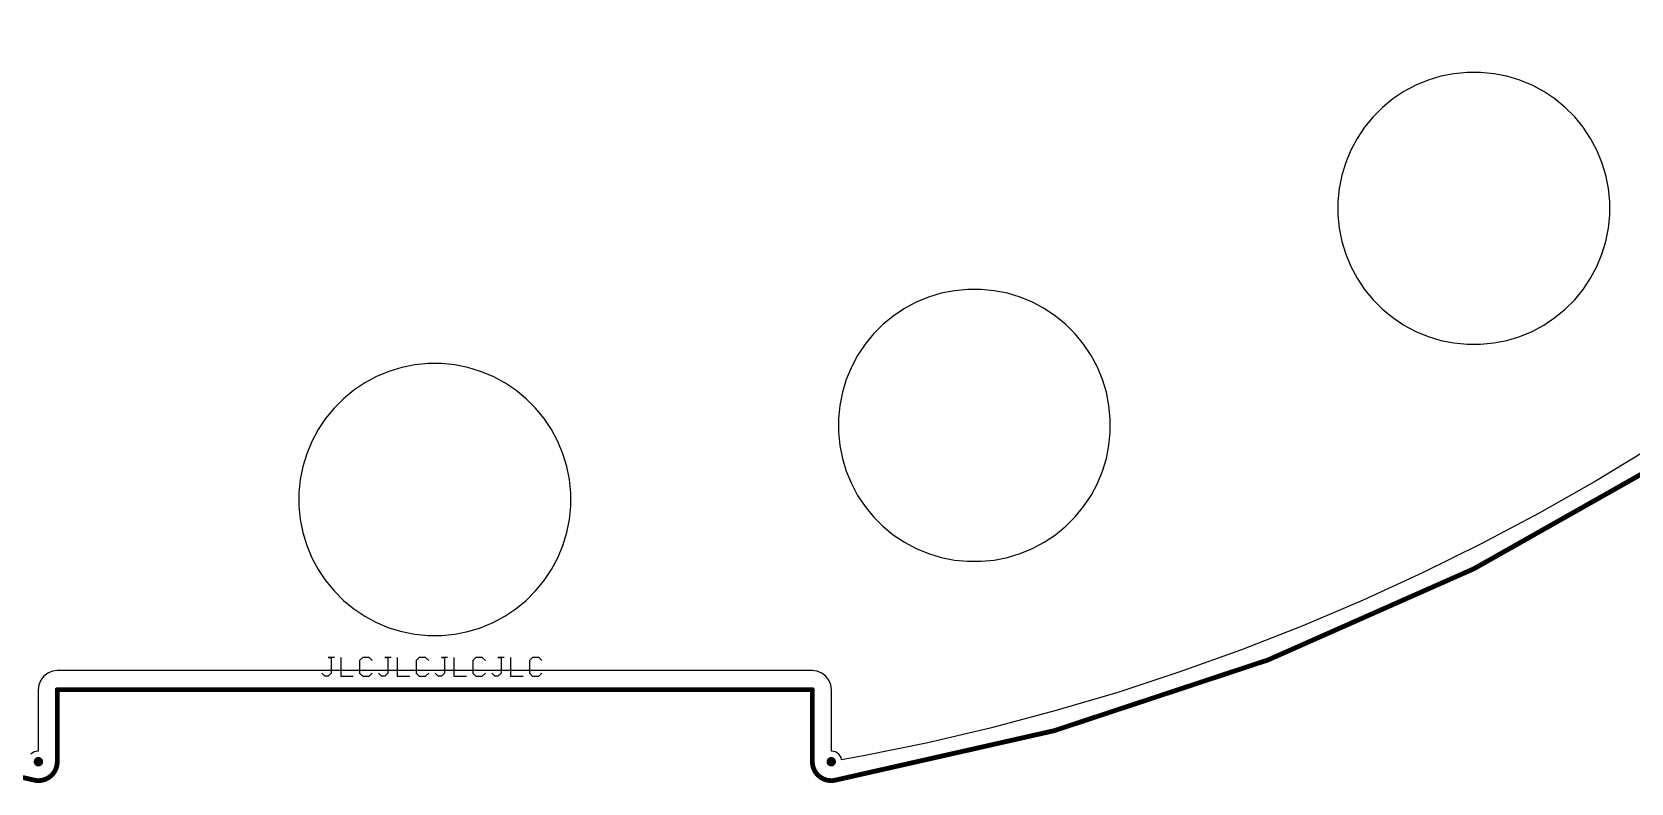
# Model space of a CAD drawing. Header units: millimetres. Extents: x -123 to 123, y -121 to 123.
# Drawn here: x -21.3 to 63.4, y -120.9 to -81.2 of the extents above; entities that cross this region are included whole.
import ezdxf

# ---------------------------------------------------------------- set-up
doc = ezdxf.new("R2010")
doc.units = ezdxf.units.MM
for name, color, linetype in [('BottomLayer', 5, 'Continuous'), ('BottomSolder', 6, 'Continuous'), ('Mechanical1', 6, 'Continuous'), ('MultiLayer', 9, 'Continuous'), ('PadHoleLayer', 156, 'Continuous'), ('TopLayer', 1, 'Continuous'), ('TopOverlay', 2, 'Continuous'), ('TopSolder', 216, 'Continuous')]:
    doc.layers.add(name, color=color, linetype=linetype)

msp = doc.modelspace()

# ---------------------------------------------------------------- linework, layer by layer
at = {"layer": 'BottomLayer'}
for p, q in [((52.61, -83.72), (51.957, -83.991)), ((53.287, -83.515), (52.61, -83.72)), ((53.981, -83.377), (53.287, -83.515)), ((54.685, -83.307), (53.981, -83.377)), ((55.392, -83.307), (54.685, -83.307)), ((56.096, -83.377), (55.392, -83.307)), ((56.79, -83.515), (56.096, -83.377)), ((57.467, -83.72), (56.79, -83.515)), ((58.121, -83.991), (57.467, -83.72)), ((51.333, -84.324), (50.745, -84.717)), ((51.957, -83.991), (51.333, -84.324)), ((58.744, -84.324), (58.121, -83.991)), ((59.333, -84.717), (58.744, -84.324)), ((50.198, -85.166), (49.698, -85.666)), ((50.745, -84.717), (50.198, -85.166)), ((59.879, -85.166), (59.333, -84.717)), ((60.38, -85.666), (59.879, -85.166)), ((49.249, -86.213), (48.856, -86.801)), ((49.698, -85.666), (49.249, -86.213)), ((60.828, -86.213), (60.38, -85.666)), ((61.221, -86.801), (60.828, -86.213)), ((48.856, -86.801), (48.522, -87.425)), ((61.555, -87.425), (61.221, -86.801)), ((48.252, -88.079), (48.046, -88.756)), ((48.522, -87.425), (48.252, -88.079)), ((61.826, -88.079), (61.555, -87.425)), ((62.031, -88.756), (61.826, -88.079)), ((48.046, -88.756), (47.908, -89.449)), ((62.169, -89.449), (62.031, -88.756)), ((47.908, -89.449), (47.839, -90.153)), ((62.238, -90.153), (62.169, -89.449)), ((47.839, -90.153), (47.839, -90.507)), ((47.839, -90.507), (47.839, -90.861)), ((62.238, -90.507), (62.238, -90.153)), ((62.238, -90.861), (62.238, -90.507)), ((47.839, -90.861), (47.908, -91.565)), ((62.169, -91.565), (62.238, -90.861)), ((47.908, -91.565), (48.046, -92.259)), ((48.046, -92.259), (48.252, -92.936)), ((61.826, -92.936), (62.031, -92.259)), ((62.031, -92.259), (62.169, -91.565)), ((48.252, -92.936), (48.522, -93.589)), ((61.555, -93.589), (61.826, -92.936)), ((48.522, -93.589), (48.856, -94.213)), ((61.221, -94.213), (61.555, -93.589)), ((28.225, -94.8), (27.521, -94.87)), ((28.933, -94.8), (28.225, -94.8)), ((29.637, -94.87), (28.933, -94.8)), ((48.856, -94.213), (49.249, -94.801)), ((49.249, -94.801), (49.698, -95.348)), ((60.38, -95.348), (60.828, -94.801)), ((60.828, -94.801), (61.221, -94.213)), ((25.497, -95.484), (24.873, -95.817)), ((26.151, -95.213), (25.497, -95.484)), ((26.828, -95.008), (26.151, -95.213)), ((27.521, -94.87), (26.828, -95.008)), ((30.331, -95.008), (29.637, -94.87)), ((31.008, -95.213), (30.331, -95.008)), ((31.661, -95.484), (31.008, -95.213)), ((32.285, -95.817), (31.661, -95.484)), ((49.698, -95.348), (50.198, -95.848)), ((59.879, -95.848), (60.38, -95.348)), ((24.285, -96.21), (23.738, -96.659)), ((24.873, -95.817), (24.285, -96.21)), ((32.873, -96.21), (32.285, -95.817)), ((33.42, -96.659), (32.873, -96.21)), ((50.198, -95.848), (50.745, -96.297)), ((50.745, -96.297), (51.333, -96.69)), ((58.744, -96.69), (59.333, -96.297)), ((59.333, -96.297), (59.879, -95.848)), ((23.238, -97.159), (22.789, -97.706)), ((23.738, -96.659), (23.238, -97.159)), ((33.92, -97.159), (33.42, -96.659)), ((34.369, -97.706), (33.92, -97.159)), ((51.333, -96.69), (51.957, -97.023)), ((51.957, -97.023), (52.61, -97.294)), ((52.61, -97.294), (53.287, -97.5)), ((56.79, -97.5), (57.467, -97.294)), ((57.467, -97.294), (58.121, -97.023)), ((58.121, -97.023), (58.744, -96.69)), ((22.789, -97.706), (22.396, -98.294)), ((34.762, -98.294), (34.369, -97.706)), ((53.287, -97.5), (53.981, -97.638)), ((53.981, -97.638), (54.685, -97.707)), ((54.685, -97.707), (55.392, -97.707)), ((55.392, -97.707), (56.096, -97.638)), ((56.096, -97.638), (56.79, -97.5)), ((-1.752, -98.936), (-2.428, -99.141)), ((-1.058, -98.798), (-1.752, -98.936)), ((-0.354, -98.729), (-1.058, -98.798)), ((0.354, -98.729), (-0.354, -98.729)), ((1.058, -98.798), (0.354, -98.729)), ((1.752, -98.936), (1.058, -98.798)), ((2.428, -99.141), (1.752, -98.936)), ((22.063, -98.918), (21.792, -99.572)), ((22.396, -98.294), (22.063, -98.918)), ((35.095, -98.918), (34.762, -98.294)), ((35.366, -99.572), (35.095, -98.918)), ((-3.706, -99.745), (-4.294, -100.138)), ((-3.082, -99.412), (-3.706, -99.745)), ((-2.428, -99.141), (-3.082, -99.412)), ((3.082, -99.412), (2.428, -99.141)), ((3.706, -99.745), (3.082, -99.412)), ((4.294, -100.138), (3.706, -99.745)), ((21.792, -99.572), (21.587, -100.249)), ((35.571, -100.249), (35.366, -99.572)), ((-4.841, -100.587), (-5.341, -101.087)), ((-4.294, -100.138), (-4.841, -100.587)), ((4.841, -100.587), (4.294, -100.138)), ((5.341, -101.087), (4.841, -100.587)), ((21.587, -100.249), (21.449, -100.942)), ((35.709, -100.942), (35.571, -100.249)), ((-5.79, -101.634), (-6.183, -102.222)), ((-5.341, -101.087), (-5.79, -101.634)), ((5.79, -101.634), (5.341, -101.087)), ((6.183, -102.222), (5.79, -101.634)), ((21.449, -100.942), (21.379, -101.646)), ((35.779, -101.646), (35.709, -100.942)), ((-6.183, -102.222), (-6.516, -102.846)), ((6.516, -102.846), (6.183, -102.222)), ((21.379, -101.646), (21.379, -102)), ((21.379, -102), (21.379, -102.354)), ((21.379, -102.354), (21.449, -103.058)), ((35.709, -103.058), (35.779, -102.354)), ((35.779, -102), (35.779, -101.646)), ((35.779, -102.354), (35.779, -102)), ((-6.516, -102.846), (-6.787, -103.5)), ((6.787, -103.5), (6.516, -102.846)), ((21.449, -103.058), (21.587, -103.752)), ((35.571, -103.752), (35.709, -103.058)), ((64.49, -103.14), (61.521, -104.938)), ((-6.992, -104.177), (-7.13, -104.871)), ((-6.787, -103.5), (-6.992, -104.177)), ((6.992, -104.177), (6.787, -103.5)), ((7.13, -104.871), (6.992, -104.177)), ((21.587, -103.752), (21.792, -104.429)), ((35.366, -104.429), (35.571, -103.752)), ((-7.13, -104.871), (-7.2, -105.575)), ((7.2, -105.575), (7.13, -104.871)), ((21.792, -104.429), (22.063, -105.082)), ((35.095, -105.082), (35.366, -104.429)), ((61.521, -104.938), (58.501, -106.651)), ((-7.2, -105.575), (-7.2, -105.928)), ((7.2, -105.928), (7.2, -105.575)), ((22.063, -105.082), (22.396, -105.706)), ((22.396, -105.706), (22.789, -106.294)), ((34.369, -106.294), (34.762, -105.706)), ((34.762, -105.706), (35.095, -105.082)), ((-7.2, -105.928), (-7.2, -106.282)), ((-7.2, -106.282), (-7.13, -106.986)), ((7.13, -106.986), (7.2, -106.282)), ((7.2, -106.282), (7.2, -105.928)), ((22.789, -106.294), (23.238, -106.841)), ((33.92, -106.841), (34.369, -106.294)), ((58.501, -106.651), (55.434, -108.277)), ((-7.13, -106.986), (-6.992, -107.68)), ((6.992, -107.68), (7.13, -106.986)), ((23.238, -106.841), (23.738, -107.341)), ((23.738, -107.341), (24.285, -107.79)), ((32.873, -107.79), (33.42, -107.341)), ((33.42, -107.341), (33.92, -106.841)), ((-6.992, -107.68), (-6.787, -108.357)), ((-6.787, -108.357), (-6.516, -109.01)), ((6.516, -109.01), (6.787, -108.357)), ((6.787, -108.357), (6.992, -107.68)), ((24.285, -107.79), (24.873, -108.183)), ((24.873, -108.183), (25.497, -108.516)), ((31.661, -108.516), (32.285, -108.183)), ((32.285, -108.183), (32.873, -107.79)), ((55.434, -108.277), (52.322, -109.815)), ((-6.516, -109.01), (-6.183, -109.634)), ((6.183, -109.634), (6.516, -109.01)), ((25.497, -108.516), (26.151, -108.787)), ((26.151, -108.787), (26.828, -108.993)), ((26.828, -108.993), (27.521, -109.131)), ((27.521, -109.131), (28.225, -109.2)), ((28.225, -109.2), (28.933, -109.2)), ((28.933, -109.2), (29.637, -109.131)), ((29.637, -109.131), (30.331, -108.993)), ((30.331, -108.993), (31.008, -108.787)), ((31.008, -108.787), (31.661, -108.516)), ((-6.183, -109.634), (-5.79, -110.222)), ((5.79, -110.222), (6.183, -109.634)), ((52.322, -109.815), (49.167, -111.263)), ((-5.79, -110.222), (-5.341, -110.769)), ((-5.341, -110.769), (-4.841, -111.269)), ((4.841, -111.269), (5.341, -110.769)), ((5.341, -110.769), (5.79, -110.222)), ((-4.841, -111.269), (-4.294, -111.718)), ((-4.294, -111.718), (-3.706, -112.111)), ((3.706, -112.111), (4.294, -111.718)), ((4.294, -111.718), (4.841, -111.269)), ((49.167, -111.263), (45.972, -112.621)), ((-3.706, -112.111), (-3.082, -112.445)), ((-3.082, -112.445), (-2.428, -112.715)), ((2.428, -112.715), (3.082, -112.445)), ((3.082, -112.445), (3.706, -112.111)), ((45.972, -112.621), (42.739, -113.886)), ((-2.428, -112.715), (-1.752, -112.921)), ((-1.752, -112.921), (-1.058, -113.059)), ((-1.058, -113.059), (-0.354, -113.128)), ((-0.354, -113.128), (0.354, -113.128)), ((0.354, -113.128), (1.058, -113.059)), ((1.058, -113.059), (1.752, -112.921)), ((1.752, -112.921), (2.428, -112.715)), ((42.739, -113.886), (39.472, -115.06)), ((-20.504, -115.123), (-20.713, -115.283)), ((-20.261, -115.022), (-20.504, -115.123)), ((-20, -114.988), (-20.261, -115.022)), ((20, -114.988), (-20, -114.988)), ((20.261, -115.022), (20, -114.988)), ((20.504, -115.123), (20.261, -115.022)), ((20.713, -115.283), (20.504, -115.123)), ((39.472, -115.06), (36.173, -116.139)), ((-20.974, -115.735), (-21.009, -115.997)), ((-21.009, -115.997), (-21.009, -119.248)), ((-20.873, -115.492), (-20.974, -115.735)), ((-20.713, -115.283), (-20.873, -115.492)), ((20.873, -115.492), (20.713, -115.283)), ((20.974, -115.735), (20.873, -115.492)), ((21.009, -115.997), (20.974, -115.735)), ((21.009, -119.248), (21.009, -115.997)), ((36.173, -116.139), (32.844, -117.124)), ((32.844, -117.124), (29.489, -118.014)), ((29.489, -118.014), (26.109, -118.807)), ((-21.216, -119.289), (-21.4, -119.412)), ((-21.009, -119.248), (-21.216, -119.289)), ((21.216, -119.289), (21.009, -119.248)), ((21.4, -119.412), (21.216, -119.289)), ((21.523, -119.595), (21.4, -119.412)), ((26.109, -118.807), (22.708, -119.504)), ((21.545, -119.708), (21.523, -119.595)), ((22.708, -119.504), (21.545, -119.708))]:
    msp.add_line(p, q, dxfattribs=at)
at = {"layer": 'BottomSolder', "const_width": 0.05}
for points in [[(-21.025, -119.812, 1), (-20.975, -119.812, 1)], [(20.975, -119.812, 1), (21.025, -119.812, 1)]]:
    msp.add_lwpolyline(points, format="xyb", close=True, dxfattribs=at)
at = {"layer": 'Mechanical1', "const_width": 0.254}
for points in [[(-21.173, -120.797, -11.497626), (21.173, -120.797)], [(-20, -119.812, -0.465997), (-21.173, -120.797)], [(21.173, -120.797, -0.465997), (20, -119.812)]]:
    msp.add_lwpolyline(points, format="xyb", dxfattribs=at)
for points in [[(-20, -119.812), (-20, -115.996)], [(-20, -115.996), (20, -115.996)], [(20, -119.812), (20, -115.996)]]:
    msp.add_lwpolyline(points, dxfattribs=at)
at = {"layer": 'Mechanical1', "const_width": 0.127}
for points in [[(-20.064, -115.996, 1), (-19.937, -115.996, 1)], [(-20.064, -115.996, 1), (-19.937, -115.996, 1)], [(19.937, -115.996, 1), (20.064, -115.996, 1)], [(19.937, -115.996, 1), (20.064, -115.996, 1)], [(-20.064, -119.812, 1), (-19.937, -119.812, 1)], [(-20.064, -119.812, 1), (-19.937, -119.812, 1)], [(19.937, -119.812, 1), (20.064, -119.812, 1)], [(19.937, -119.812, 1), (20.064, -119.812, 1)], [(-21.236, -120.797, 1), (-21.109, -120.797, 1)], [(-21.236, -120.797, 1), (-21.109, -120.797, 1)], [(21.109, -120.797, 1), (21.236, -120.797, 1)], [(21.109, -120.797, 1), (21.236, -120.797, 1)]]:
    msp.add_lwpolyline(points, format="xyb", close=True, dxfattribs=at)
at = {"layer": 'MultiLayer'}
for p, q in [((52.61, -83.72), (51.957, -83.991)), ((53.287, -83.515), (52.61, -83.72)), ((53.981, -83.377), (53.287, -83.515)), ((54.685, -83.307), (53.981, -83.377)), ((55.039, -83.307), (54.685, -83.307)), ((55.392, -83.307), (55.039, -83.307)), ((56.096, -83.377), (55.392, -83.307)), ((56.79, -83.515), (56.096, -83.377)), ((57.467, -83.72), (56.79, -83.515)), ((58.121, -83.991), (57.467, -83.72)), ((51.333, -84.324), (50.745, -84.717)), ((51.957, -83.991), (51.333, -84.324)), ((58.744, -84.324), (58.121, -83.991)), ((59.333, -84.717), (58.744, -84.324)), ((50.198, -85.166), (49.698, -85.666)), ((50.745, -84.717), (50.198, -85.166)), ((59.879, -85.166), (59.333, -84.717)), ((60.38, -85.666), (59.879, -85.166)), ((49.249, -86.213), (48.856, -86.801)), ((49.698, -85.666), (49.249, -86.213)), ((60.828, -86.213), (60.38, -85.666)), ((61.221, -86.801), (60.828, -86.213)), ((48.856, -86.801), (48.522, -87.425)), ((61.555, -87.425), (61.221, -86.801)), ((48.252, -88.079), (48.046, -88.756)), ((48.522, -87.425), (48.252, -88.079)), ((61.826, -88.079), (61.555, -87.425)), ((62.031, -88.756), (61.826, -88.079)), ((48.046, -88.756), (47.908, -89.449)), ((62.169, -89.449), (62.031, -88.756)), ((47.908, -89.449), (47.839, -90.153)), ((62.238, -90.153), (62.169, -89.449)), ((47.839, -90.153), (47.839, -90.507)), ((47.839, -90.507), (47.839, -90.507)), ((47.839, -90.507), (47.839, -90.861)), ((62.238, -90.507), (62.238, -90.153)), ((62.238, -90.861), (62.238, -90.507)), ((47.839, -90.861), (47.908, -91.565)), ((62.169, -91.565), (62.238, -90.861)), ((47.908, -91.565), (48.046, -92.259)), ((48.046, -92.259), (48.252, -92.936)), ((61.826, -92.936), (62.031, -92.259)), ((62.031, -92.259), (62.169, -91.565)), ((48.252, -92.936), (48.522, -93.589)), ((61.555, -93.589), (61.826, -92.936)), ((48.522, -93.589), (48.856, -94.213)), ((61.221, -94.213), (61.555, -93.589)), ((28.225, -94.8), (27.521, -94.87)), ((28.579, -94.8), (28.225, -94.8)), ((28.933, -94.8), (28.579, -94.8)), ((29.637, -94.87), (28.933, -94.8)), ((48.856, -94.213), (49.249, -94.801)), ((49.249, -94.801), (49.698, -95.348)), ((60.38, -95.348), (60.828, -94.801)), ((60.828, -94.801), (61.221, -94.213)), ((25.497, -95.484), (24.873, -95.817)), ((26.151, -95.213), (25.497, -95.484)), ((26.828, -95.008), (26.151, -95.213)), ((27.521, -94.87), (26.828, -95.008)), ((30.331, -95.008), (29.637, -94.87)), ((31.008, -95.213), (30.331, -95.008)), ((31.661, -95.484), (31.008, -95.213)), ((32.285, -95.817), (31.661, -95.484)), ((49.698, -95.348), (50.198, -95.848)), ((59.879, -95.848), (60.38, -95.348)), ((24.285, -96.21), (23.738, -96.659)), ((24.873, -95.817), (24.285, -96.21)), ((32.873, -96.21), (32.285, -95.817)), ((33.42, -96.659), (32.873, -96.21)), ((50.198, -95.848), (50.745, -96.297)), ((50.745, -96.297), (51.333, -96.69)), ((58.744, -96.69), (59.333, -96.297)), ((59.333, -96.297), (59.879, -95.848)), ((23.238, -97.159), (22.789, -97.706)), ((23.738, -96.659), (23.238, -97.159)), ((33.92, -97.159), (33.42, -96.659)), ((34.369, -97.706), (33.92, -97.159)), ((51.333, -96.69), (51.957, -97.023)), ((51.957, -97.023), (52.61, -97.294)), ((52.61, -97.294), (53.287, -97.5)), ((56.79, -97.5), (57.467, -97.294)), ((57.467, -97.294), (58.121, -97.023)), ((58.121, -97.023), (58.744, -96.69)), ((22.789, -97.706), (22.396, -98.294)), ((34.762, -98.294), (34.369, -97.706)), ((53.287, -97.5), (53.981, -97.638)), ((53.981, -97.638), (54.685, -97.707)), ((54.685, -97.707), (55.039, -97.707)), ((55.039, -97.707), (55.392, -97.707)), ((55.392, -97.707), (56.096, -97.638)), ((56.096, -97.638), (56.79, -97.5)), ((-1.752, -98.936), (-2.428, -99.141)), ((-1.058, -98.798), (-1.752, -98.936)), ((-0.354, -98.729), (-1.058, -98.798)), ((0, -98.729), (-0.354, -98.729)), ((0.354, -98.729), (0, -98.729)), ((1.058, -98.798), (0.354, -98.729)), ((1.752, -98.936), (1.058, -98.798)), ((2.428, -99.141), (1.752, -98.936)), ((22.063, -98.918), (21.792, -99.572)), ((22.396, -98.294), (22.063, -98.918)), ((35.095, -98.918), (34.762, -98.294)), ((35.366, -99.572), (35.095, -98.918)), ((-3.706, -99.745), (-4.294, -100.138)), ((-3.082, -99.412), (-3.706, -99.745)), ((-2.428, -99.141), (-3.082, -99.412)), ((3.082, -99.412), (2.428, -99.141)), ((3.706, -99.745), (3.082, -99.412)), ((4.294, -100.138), (3.706, -99.745)), ((21.792, -99.572), (21.587, -100.249)), ((35.571, -100.249), (35.366, -99.572)), ((-4.841, -100.587), (-5.341, -101.087)), ((-4.294, -100.138), (-4.841, -100.587)), ((4.841, -100.587), (4.294, -100.138)), ((5.341, -101.087), (4.841, -100.587)), ((21.587, -100.249), (21.449, -100.942)), ((35.709, -100.942), (35.571, -100.249)), ((-5.79, -101.634), (-6.183, -102.222)), ((-5.341, -101.087), (-5.79, -101.634)), ((5.79, -101.634), (5.341, -101.087)), ((6.183, -102.222), (5.79, -101.634)), ((21.449, -100.942), (21.379, -101.646)), ((35.779, -101.646), (35.709, -100.942)), ((-6.183, -102.222), (-6.516, -102.846)), ((6.516, -102.846), (6.183, -102.222)), ((21.379, -101.646), (21.379, -102)), ((21.379, -102), (21.379, -102)), ((21.379, -102), (21.379, -102.354)), ((21.379, -102.354), (21.449, -103.058)), ((35.709, -103.058), (35.779, -102.354)), ((35.779, -102), (35.779, -101.646)), ((35.779, -102.354), (35.779, -102)), ((-6.516, -102.846), (-6.787, -103.5)), ((6.787, -103.5), (6.516, -102.846)), ((21.449, -103.058), (21.587, -103.752)), ((35.571, -103.752), (35.709, -103.058)), ((-6.992, -104.177), (-7.13, -104.871)), ((-6.787, -103.5), (-6.992, -104.177)), ((6.992, -104.177), (6.787, -103.5)), ((7.13, -104.871), (6.992, -104.177)), ((21.587, -103.752), (21.792, -104.429)), ((35.366, -104.429), (35.571, -103.752)), ((-7.13, -104.871), (-7.2, -105.575)), ((7.2, -105.575), (7.13, -104.871)), ((21.792, -104.429), (22.063, -105.082)), ((35.095, -105.082), (35.366, -104.429)), ((-7.2, -105.575), (-7.2, -105.928)), ((7.2, -105.928), (7.2, -105.575)), ((22.063, -105.082), (22.396, -105.706)), ((22.396, -105.706), (22.789, -106.294)), ((34.369, -106.294), (34.762, -105.706)), ((34.762, -105.706), (35.095, -105.082)), ((-7.2, -105.928), (-7.2, -105.928)), ((-7.2, -105.928), (-7.2, -106.282)), ((-7.2, -106.282), (-7.13, -106.986)), ((7.13, -106.986), (7.2, -106.282)), ((7.2, -106.282), (7.2, -105.928)), ((22.789, -106.294), (23.238, -106.841)), ((33.92, -106.841), (34.369, -106.294)), ((-7.13, -106.986), (-6.992, -107.68)), ((6.992, -107.68), (7.13, -106.986)), ((23.238, -106.841), (23.738, -107.341)), ((23.738, -107.341), (24.285, -107.79)), ((32.873, -107.79), (33.42, -107.341)), ((33.42, -107.341), (33.92, -106.841)), ((-6.992, -107.68), (-6.787, -108.357)), ((-6.787, -108.357), (-6.516, -109.01)), ((6.516, -109.01), (6.787, -108.357)), ((6.787, -108.357), (6.992, -107.68)), ((24.285, -107.79), (24.873, -108.183)), ((24.873, -108.183), (25.497, -108.516)), ((31.661, -108.516), (32.285, -108.183)), ((32.285, -108.183), (32.873, -107.79)), ((-6.516, -109.01), (-6.183, -109.634)), ((6.183, -109.634), (6.516, -109.01)), ((25.497, -108.516), (26.151, -108.787)), ((26.151, -108.787), (26.828, -108.993)), ((26.828, -108.993), (27.521, -109.131)), ((27.521, -109.131), (28.225, -109.2)), ((28.225, -109.2), (28.579, -109.2)), ((28.579, -109.2), (28.933, -109.2)), ((28.933, -109.2), (29.637, -109.131)), ((29.637, -109.131), (30.331, -108.993)), ((30.331, -108.993), (31.008, -108.787)), ((31.008, -108.787), (31.661, -108.516)), ((-6.183, -109.634), (-5.79, -110.222)), ((5.79, -110.222), (6.183, -109.634)), ((-5.79, -110.222), (-5.341, -110.769)), ((-5.341, -110.769), (-4.841, -111.269)), ((4.841, -111.269), (5.341, -110.769)), ((5.341, -110.769), (5.79, -110.222)), ((-4.841, -111.269), (-4.294, -111.718)), ((-4.294, -111.718), (-3.706, -112.111)), ((3.706, -112.111), (4.294, -111.718)), ((4.294, -111.718), (4.841, -111.269)), ((-3.706, -112.111), (-3.082, -112.445)), ((-3.082, -112.445), (-2.428, -112.715)), ((2.428, -112.715), (3.082, -112.445)), ((3.082, -112.445), (3.706, -112.111)), ((-2.428, -112.715), (-1.752, -112.921)), ((-1.752, -112.921), (-1.058, -113.059)), ((-1.058, -113.059), (-0.354, -113.128)), ((-0.354, -113.128), (0, -113.128)), ((0, -113.128), (0.354, -113.128)), ((0.354, -113.128), (1.058, -113.059)), ((1.058, -113.059), (1.752, -112.921)), ((1.752, -112.921), (2.428, -112.715))]:
    msp.add_line(p, q, dxfattribs=at)
at = {"layer": 'PadHoleLayer', "const_width": 0.25}
for points in [[(-21.125, -119.812, 1), (-20.875, -119.812, 1)], [(20.875, -119.812, 1), (21.125, -119.812, 1)]]:
    msp.add_lwpolyline(points, format="xyb", close=True, dxfattribs=at)
at = {"layer": 'TopLayer'}
for p, q in [((52.61, -83.72), (51.957, -83.991)), ((53.287, -83.515), (52.61, -83.72)), ((53.981, -83.377), (53.287, -83.515)), ((54.685, -83.307), (53.981, -83.377)), ((55.392, -83.307), (54.685, -83.307)), ((56.096, -83.377), (55.392, -83.307)), ((56.79, -83.515), (56.096, -83.377)), ((57.467, -83.72), (56.79, -83.515)), ((58.121, -83.991), (57.467, -83.72)), ((51.333, -84.324), (50.745, -84.717)), ((51.957, -83.991), (51.333, -84.324)), ((58.744, -84.324), (58.121, -83.991)), ((59.333, -84.717), (58.744, -84.324)), ((50.198, -85.166), (49.698, -85.666)), ((50.745, -84.717), (50.198, -85.166)), ((59.879, -85.166), (59.333, -84.717)), ((60.38, -85.666), (59.879, -85.166)), ((49.249, -86.213), (48.856, -86.801)), ((49.698, -85.666), (49.249, -86.213)), ((60.828, -86.213), (60.38, -85.666)), ((61.221, -86.801), (60.828, -86.213)), ((48.856, -86.801), (48.522, -87.425)), ((61.555, -87.425), (61.221, -86.801)), ((48.252, -88.079), (48.046, -88.756)), ((48.522, -87.425), (48.252, -88.079)), ((61.826, -88.079), (61.555, -87.425)), ((62.031, -88.756), (61.826, -88.079)), ((48.046, -88.756), (47.908, -89.449)), ((62.169, -89.449), (62.031, -88.756)), ((47.908, -89.449), (47.839, -90.153)), ((62.238, -90.153), (62.169, -89.449)), ((47.839, -90.153), (47.839, -90.507)), ((47.839, -90.507), (47.839, -90.861)), ((62.238, -90.507), (62.238, -90.153)), ((62.238, -90.861), (62.238, -90.507)), ((47.839, -90.861), (47.908, -91.565)), ((62.169, -91.565), (62.238, -90.861)), ((47.908, -91.565), (48.046, -92.259)), ((48.046, -92.259), (48.252, -92.936)), ((61.826, -92.936), (62.031, -92.259)), ((62.031, -92.259), (62.169, -91.565)), ((48.252, -92.936), (48.522, -93.589)), ((61.555, -93.589), (61.826, -92.936)), ((48.522, -93.589), (48.856, -94.213)), ((61.221, -94.213), (61.555, -93.589)), ((28.225, -94.8), (27.521, -94.87)), ((28.933, -94.8), (28.225, -94.8)), ((29.637, -94.87), (28.933, -94.8)), ((48.856, -94.213), (49.249, -94.801)), ((49.249, -94.801), (49.698, -95.348)), ((60.38, -95.348), (60.828, -94.801)), ((60.828, -94.801), (61.221, -94.213)), ((25.497, -95.484), (24.873, -95.817)), ((26.151, -95.213), (25.497, -95.484)), ((26.828, -95.008), (26.151, -95.213)), ((27.521, -94.87), (26.828, -95.008)), ((30.331, -95.008), (29.637, -94.87)), ((31.008, -95.213), (30.331, -95.008)), ((31.661, -95.484), (31.008, -95.213)), ((32.285, -95.817), (31.661, -95.484)), ((49.698, -95.348), (50.198, -95.848)), ((59.879, -95.848), (60.38, -95.348)), ((24.285, -96.21), (23.738, -96.659)), ((24.873, -95.817), (24.285, -96.21)), ((32.873, -96.21), (32.285, -95.817)), ((33.42, -96.659), (32.873, -96.21)), ((50.198, -95.848), (50.745, -96.297)), ((50.745, -96.297), (51.333, -96.69)), ((58.744, -96.69), (59.333, -96.297)), ((59.333, -96.297), (59.879, -95.848)), ((23.238, -97.159), (22.789, -97.706)), ((23.738, -96.659), (23.238, -97.159)), ((33.92, -97.159), (33.42, -96.659)), ((34.369, -97.706), (33.92, -97.159)), ((51.333, -96.69), (51.957, -97.023)), ((51.957, -97.023), (52.61, -97.294)), ((52.61, -97.294), (53.287, -97.5)), ((56.79, -97.5), (57.467, -97.294)), ((57.467, -97.294), (58.121, -97.023)), ((58.121, -97.023), (58.744, -96.69)), ((22.789, -97.706), (22.396, -98.294)), ((34.762, -98.294), (34.369, -97.706)), ((53.287, -97.5), (53.981, -97.638)), ((53.981, -97.638), (54.685, -97.707)), ((54.685, -97.707), (55.392, -97.707)), ((55.392, -97.707), (56.096, -97.638)), ((56.096, -97.638), (56.79, -97.5)), ((-1.752, -98.936), (-2.428, -99.141)), ((-1.058, -98.798), (-1.752, -98.936)), ((-0.354, -98.729), (-1.058, -98.798)), ((0.354, -98.729), (-0.354, -98.729)), ((1.058, -98.798), (0.354, -98.729)), ((1.752, -98.936), (1.058, -98.798)), ((2.428, -99.141), (1.752, -98.936)), ((22.063, -98.918), (21.792, -99.572)), ((22.396, -98.294), (22.063, -98.918)), ((35.095, -98.918), (34.762, -98.294)), ((35.366, -99.572), (35.095, -98.918)), ((-3.706, -99.745), (-4.294, -100.138)), ((-3.082, -99.412), (-3.706, -99.745)), ((-2.428, -99.141), (-3.082, -99.412)), ((3.082, -99.412), (2.428, -99.141)), ((3.706, -99.745), (3.082, -99.412)), ((4.294, -100.138), (3.706, -99.745)), ((21.792, -99.572), (21.587, -100.249)), ((35.571, -100.249), (35.366, -99.572)), ((-4.841, -100.587), (-5.341, -101.087)), ((-4.294, -100.138), (-4.841, -100.587)), ((4.841, -100.587), (4.294, -100.138)), ((5.341, -101.087), (4.841, -100.587)), ((21.587, -100.249), (21.449, -100.942)), ((35.709, -100.942), (35.571, -100.249)), ((-5.79, -101.634), (-6.183, -102.222)), ((-5.341, -101.087), (-5.79, -101.634)), ((5.79, -101.634), (5.341, -101.087)), ((6.183, -102.222), (5.79, -101.634)), ((21.449, -100.942), (21.379, -101.646)), ((35.779, -101.646), (35.709, -100.942)), ((-6.183, -102.222), (-6.516, -102.846)), ((6.516, -102.846), (6.183, -102.222)), ((21.379, -101.646), (21.379, -102)), ((21.379, -102), (21.379, -102.354)), ((21.379, -102.354), (21.449, -103.058)), ((35.709, -103.058), (35.779, -102.354)), ((35.779, -102), (35.779, -101.646)), ((35.779, -102.354), (35.779, -102)), ((-6.516, -102.846), (-6.787, -103.5)), ((6.787, -103.5), (6.516, -102.846)), ((21.449, -103.058), (21.587, -103.752)), ((35.571, -103.752), (35.709, -103.058)), ((64.49, -103.14), (61.521, -104.938)), ((-6.992, -104.177), (-7.13, -104.871)), ((-6.787, -103.5), (-6.992, -104.177)), ((6.992, -104.177), (6.787, -103.5)), ((7.13, -104.871), (6.992, -104.177)), ((21.587, -103.752), (21.792, -104.429)), ((35.366, -104.429), (35.571, -103.752)), ((-7.13, -104.871), (-7.2, -105.575)), ((7.2, -105.575), (7.13, -104.871)), ((21.792, -104.429), (22.063, -105.082)), ((35.095, -105.082), (35.366, -104.429)), ((61.521, -104.938), (58.501, -106.651)), ((-7.2, -105.575), (-7.2, -105.928)), ((7.2, -105.928), (7.2, -105.575)), ((22.063, -105.082), (22.396, -105.706)), ((22.396, -105.706), (22.789, -106.294)), ((34.369, -106.294), (34.762, -105.706)), ((34.762, -105.706), (35.095, -105.082)), ((-7.2, -105.928), (-7.2, -106.282)), ((-7.2, -106.282), (-7.13, -106.986)), ((7.13, -106.986), (7.2, -106.282)), ((7.2, -106.282), (7.2, -105.928)), ((22.789, -106.294), (23.238, -106.841)), ((33.92, -106.841), (34.369, -106.294)), ((58.501, -106.651), (55.434, -108.277)), ((-7.13, -106.986), (-6.992, -107.68)), ((6.992, -107.68), (7.13, -106.986)), ((23.238, -106.841), (23.738, -107.341)), ((23.738, -107.341), (24.285, -107.79)), ((32.873, -107.79), (33.42, -107.341)), ((33.42, -107.341), (33.92, -106.841)), ((-6.992, -107.68), (-6.787, -108.357)), ((-6.787, -108.357), (-6.516, -109.01)), ((6.516, -109.01), (6.787, -108.357)), ((6.787, -108.357), (6.992, -107.68)), ((24.285, -107.79), (24.873, -108.183)), ((24.873, -108.183), (25.497, -108.516)), ((31.661, -108.516), (32.285, -108.183)), ((32.285, -108.183), (32.873, -107.79)), ((55.434, -108.277), (52.322, -109.815)), ((-6.516, -109.01), (-6.183, -109.634)), ((6.183, -109.634), (6.516, -109.01)), ((25.497, -108.516), (26.151, -108.787)), ((26.151, -108.787), (26.828, -108.993)), ((26.828, -108.993), (27.521, -109.131)), ((27.521, -109.131), (28.225, -109.2)), ((28.225, -109.2), (28.933, -109.2)), ((28.933, -109.2), (29.637, -109.131)), ((29.637, -109.131), (30.331, -108.993)), ((30.331, -108.993), (31.008, -108.787)), ((31.008, -108.787), (31.661, -108.516)), ((-6.183, -109.634), (-5.79, -110.222)), ((5.79, -110.222), (6.183, -109.634)), ((52.322, -109.815), (49.167, -111.263)), ((-5.79, -110.222), (-5.341, -110.769)), ((-5.341, -110.769), (-4.841, -111.269)), ((4.841, -111.269), (5.341, -110.769)), ((5.341, -110.769), (5.79, -110.222)), ((-4.841, -111.269), (-4.294, -111.718)), ((-4.294, -111.718), (-3.706, -112.111)), ((3.706, -112.111), (4.294, -111.718)), ((4.294, -111.718), (4.841, -111.269)), ((49.167, -111.263), (45.972, -112.621)), ((-3.706, -112.111), (-3.082, -112.445)), ((-3.082, -112.445), (-2.428, -112.715)), ((2.428, -112.715), (3.082, -112.445)), ((3.082, -112.445), (3.706, -112.111)), ((45.972, -112.621), (42.739, -113.886)), ((-2.428, -112.715), (-1.752, -112.921)), ((-1.752, -112.921), (-1.058, -113.059)), ((-1.058, -113.059), (-0.354, -113.128)), ((-0.354, -113.128), (0.354, -113.128)), ((0.354, -113.128), (1.058, -113.059)), ((1.058, -113.059), (1.752, -112.921)), ((1.752, -112.921), (2.428, -112.715)), ((42.739, -113.886), (39.472, -115.06)), ((-20.504, -115.123), (-20.713, -115.283)), ((-20.261, -115.022), (-20.504, -115.123)), ((-20, -114.988), (-20.261, -115.022)), ((20, -114.988), (-20, -114.988)), ((20.261, -115.022), (20, -114.988)), ((20.504, -115.123), (20.261, -115.022)), ((20.713, -115.283), (20.504, -115.123)), ((39.472, -115.06), (36.173, -116.139)), ((-20.974, -115.735), (-21.009, -115.997)), ((-21.009, -115.997), (-21.009, -119.248)), ((-20.873, -115.492), (-20.974, -115.735)), ((-20.713, -115.283), (-20.873, -115.492)), ((20.873, -115.492), (20.713, -115.283)), ((20.974, -115.735), (20.873, -115.492)), ((21.009, -115.997), (20.974, -115.735)), ((21.009, -119.248), (21.009, -115.997)), ((36.173, -116.139), (32.844, -117.124)), ((32.844, -117.124), (29.489, -118.014)), ((29.489, -118.014), (26.109, -118.807)), ((-21.216, -119.289), (-21.4, -119.412)), ((-21.009, -119.248), (-21.216, -119.289)), ((21.216, -119.289), (21.009, -119.248)), ((21.4, -119.412), (21.216, -119.289)), ((21.523, -119.595), (21.4, -119.412)), ((26.109, -118.807), (22.708, -119.504)), ((21.545, -119.708), (21.523, -119.595)), ((22.708, -119.504), (21.545, -119.708))]:
    msp.add_line(p, q, dxfattribs=at)
at = {"layer": 'TopOverlay'}
for p, q in [((-5.32, -114.284), (-5.653, -114.284)), ((-5.653, -114.284), (-5.487, -114.284)), ((-5.487, -114.284), (-5.487, -115.117)), ((-4.987, -114.284), (-4.987, -115.283)), ((-3.82, -114.284), (-3.987, -114.45)), ((-3.487, -114.284), (-3.82, -114.284)), ((-3.321, -114.45), (-3.487, -114.284)), ((-2.321, -114.284), (-2.654, -114.284)), ((-2.654, -114.284), (-2.487, -114.284)), ((-2.487, -114.284), (-2.487, -115.117)), ((-1.988, -114.284), (-1.988, -115.283)), ((-0.821, -114.284), (-0.988, -114.45)), ((-0.488, -114.284), (-0.821, -114.284)), ((-0.322, -114.45), (-0.488, -114.284)), ((0.678, -114.284), (0.345, -114.284)), ((0.345, -114.284), (0.512, -114.284)), ((0.512, -114.284), (0.512, -115.117)), ((1.011, -114.284), (1.011, -115.283)), ((2.178, -114.284), (2.011, -114.45)), ((2.511, -114.284), (2.178, -114.284)), ((2.678, -114.45), (2.511, -114.284)), ((3.677, -114.284), (3.344, -114.284)), ((3.344, -114.284), (3.511, -114.284)), ((3.511, -114.284), (3.511, -115.117)), ((4.01, -114.284), (4.01, -115.283)), ((5.177, -114.284), (5.01, -114.45)), ((5.51, -114.284), (5.177, -114.284)), ((5.677, -114.45), (5.51, -114.284)), ((-5.82, -115.283), (-5.986, -115.117)), ((-5.487, -115.117), (-5.653, -115.283)), ((-3.987, -114.45), (-3.987, -115.117)), ((-3.987, -115.117), (-3.82, -115.283)), ((-3.487, -115.283), (-3.321, -115.117)), ((-2.821, -115.283), (-2.987, -115.117)), ((-2.487, -115.117), (-2.654, -115.283)), ((-0.988, -114.45), (-0.988, -115.117)), ((-0.988, -115.117), (-0.821, -115.283)), ((-0.488, -115.283), (-0.322, -115.117)), ((0.178, -115.283), (0.012, -115.117)), ((0.512, -115.117), (0.345, -115.283)), ((2.011, -114.45), (2.011, -115.117)), ((2.011, -115.117), (2.178, -115.283)), ((2.511, -115.283), (2.678, -115.117)), ((3.177, -115.283), (3.011, -115.117)), ((3.511, -115.117), (3.344, -115.283)), ((5.01, -114.45), (5.01, -115.117)), ((5.01, -115.117), (5.177, -115.283)), ((5.51, -115.283), (5.677, -115.117)), ((-5.653, -115.283), (-5.82, -115.283)), ((-4.987, -115.283), (-4.32, -115.283)), ((-3.82, -115.283), (-3.487, -115.283)), ((-2.654, -115.283), (-2.821, -115.283)), ((-1.988, -115.283), (-1.321, -115.283)), ((-0.821, -115.283), (-0.488, -115.283)), ((0.345, -115.283), (0.178, -115.283)), ((1.011, -115.283), (1.678, -115.283)), ((2.178, -115.283), (2.511, -115.283)), ((3.344, -115.283), (3.177, -115.283)), ((4.01, -115.283), (4.677, -115.283)), ((5.177, -115.283), (5.51, -115.283))]:
    msp.add_line(p, q, dxfattribs=at)
at = {"layer": 'TopSolder', "const_width": 0.05}
for points in [[(-21.025, -119.812, 1), (-20.975, -119.812, 1)], [(20.975, -119.812, 1), (21.025, -119.812, 1)]]:
    msp.add_lwpolyline(points, format="xyb", close=True, dxfattribs=at)

doc.saveas('drawing.dxf')
